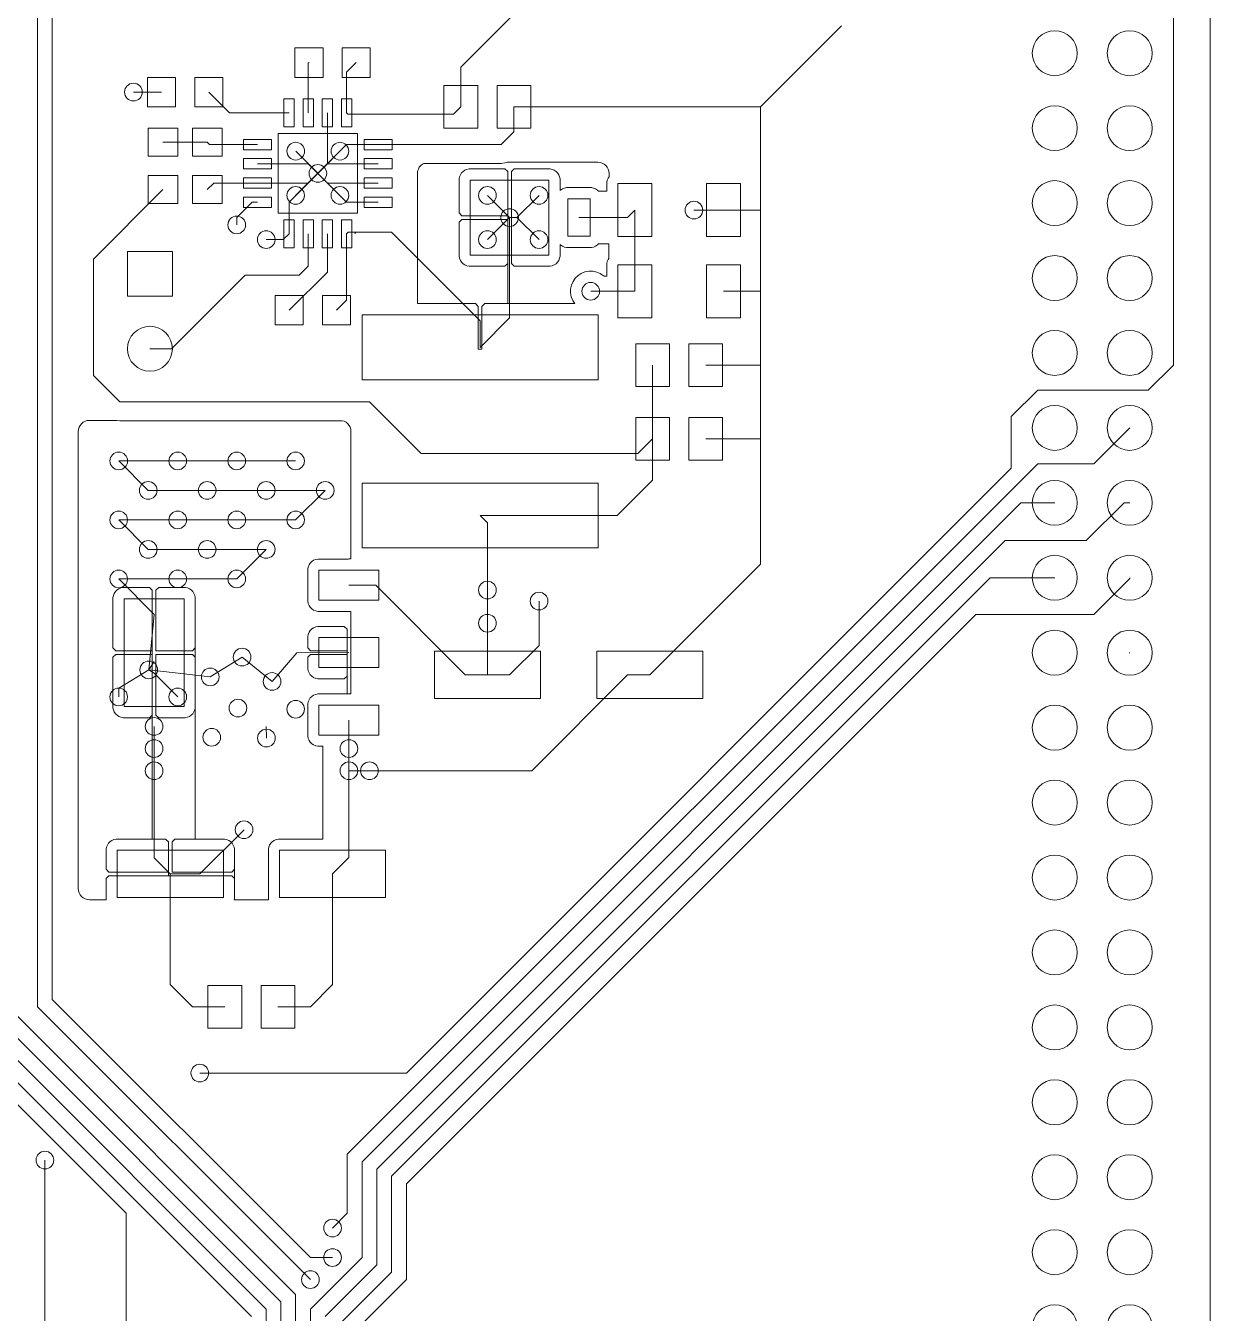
# Model space of a CAD drawing. Header units: millimetres. Extents: x 51948 to 52048, y 44936 to 45059.
# Drawn here: x 52007.98 to 52048.13, y 44992.93 to 45036.57 of the extents above; entities that cross this region are included whole.
import ezdxf

# ---------------------------------------------------------------- set-up
doc = ezdxf.new("R2010")
doc.units = ezdxf.units.MM
doc.layers.get('0').update_dxf_attribs({"linetype": 'CONTINUOUS', "lineweight": 0})

msp = doc.modelspace()

# ---------------------------------------------------------------- linework, layer by layer
for p, q in [((52048.13046, 45058.81878), (52048.13046, 44935.81928)), ((52046.88078, 45025.0698), (52046.88078, 45041.77792)), ((52008.37946, 45003.31978), (52008.37946, 45039.79926)), ((52008.87984, 45003.5687), (52008.87984, 45037.06622)), ((52022.73046, 45035.16884), (52024.63038, 45037.06876)), ((52035.63112, 45036.57092), (52032.8803, 45033.8201)), ((52018.05686, 45035.82162), (52017.1069, 45035.82162)), ((52017.1069, 45035.82162), (52017.1069, 45034.82086)), ((52018.05686, 45034.82086), (52018.05686, 45035.82162)), ((52019.65706, 45035.82162), (52018.7071, 45035.82162)), ((52018.7071, 45035.82162), (52018.7071, 45034.82086)), ((52019.65706, 45034.82086), (52019.65706, 45035.82162)), ((52017.55648, 45035.29584), (52017.58188, 45035.32124)), ((52017.55648, 45033.61436), (52017.55648, 45035.29584)), ((52018.85696, 45034.99612), (52019.18208, 45035.32124)), ((52018.85696, 45033.61436), (52018.85696, 45034.99612)), ((52022.73046, 45033.8201), (52022.73046, 45035.16884)), ((52012.10818, 45034.82086), (52012.10818, 45033.8201)), ((52013.05814, 45034.82086), (52012.10818, 45034.82086)), ((52013.05814, 45033.8201), (52013.05814, 45034.82086)), ((52013.70838, 45034.82086), (52013.70838, 45033.8201)), ((52014.65834, 45034.82086), (52013.70838, 45034.82086)), ((52014.65834, 45033.8201), (52014.65834, 45034.82086)), ((52017.1069, 45034.82086), (52018.05686, 45034.82086)), ((52018.7071, 45034.82086), (52019.65706, 45034.82086)), ((52023.3045, 45034.544), (52022.15642, 45034.544)), ((52022.15642, 45034.544), (52022.15642, 45033.0962)), ((52023.3045, 45033.0962), (52023.3045, 45034.544)), ((52025.10282, 45034.544), (52023.95474, 45034.544)), ((52023.95474, 45034.544), (52023.95474, 45033.0962)), ((52025.10282, 45033.0962), (52025.10282, 45034.544)), ((52012.58316, 45034.32048), (52011.63066, 45034.32048)), ((52014.88948, 45033.61436), (52014.18336, 45034.32048)), ((52017.0815, 45034.08934), (52016.73098, 45034.08934)), ((52016.73098, 45034.08934), (52016.73098, 45033.13938)), ((52017.0815, 45033.13938), (52017.0815, 45034.08934)), ((52017.73174, 45034.08934), (52017.38122, 45034.08934)), ((52017.38122, 45034.08934), (52017.38122, 45033.13938)), ((52017.73174, 45033.13938), (52017.73174, 45034.08934)), ((52018.38198, 45034.08934), (52018.03146, 45034.08934)), ((52018.03146, 45034.08934), (52018.03146, 45033.13938)), ((52018.38198, 45033.13938), (52018.38198, 45034.08934)), ((52019.03222, 45034.08934), (52018.6817, 45034.08934)), ((52018.6817, 45034.08934), (52018.6817, 45033.13938)), ((52019.03222, 45033.13938), (52019.03222, 45034.08934)), ((52012.10818, 45033.8201), (52013.05814, 45033.8201)), ((52013.70838, 45033.8201), (52014.65834, 45033.8201)), ((52016.90624, 45033.61436), (52014.88948, 45033.61436)), ((52018.20672, 45033.61436), (52018.20672, 45031.8897)), ((52018.90268, 45033.56864), (52018.85696, 45033.61436)), ((52022.73046, 45033.8201), (52022.479, 45033.56864)), ((52024.52878, 45032.9692), (52024.52878, 45033.8201)), ((52024.52878, 45033.8201), (52032.8803, 45033.8201)), ((52032.8803, 45033.8201), (52032.8803, 45030.31998)), ((52019.88058, 45033.56864), (52018.90268, 45033.56864)), ((52019.88058, 45033.56864), (52022.479, 45033.56864)), ((52013.1318, 45033.0962), (52012.13104, 45033.0962)), ((52012.13104, 45033.0962), (52012.13104, 45032.14624)), ((52013.1318, 45032.14624), (52013.1318, 45033.0962)), ((52014.63294, 45033.0962), (52013.63218, 45033.0962)), ((52013.63218, 45033.0962), (52013.63218, 45032.14624)), ((52014.63294, 45032.14624), (52014.63294, 45033.0962)), ((52019.23034, 45032.91332), (52016.53286, 45032.91332)), ((52016.53286, 45032.91332), (52016.53286, 45030.21584)), ((52016.73098, 45033.13938), (52017.0815, 45033.13938)), ((52017.38122, 45033.13938), (52017.73174, 45033.13938)), ((52018.03146, 45033.13938), (52018.38198, 45033.13938)), ((52018.6817, 45033.13938), (52019.03222, 45033.13938)), ((52019.23034, 45030.21584), (52019.23034, 45032.91332)), ((52022.15642, 45033.0962), (52023.3045, 45033.0962)), ((52023.95474, 45033.0962), (52025.10282, 45033.0962)), ((52024.09952, 45032.53994), (52024.52878, 45032.9692)), ((52014.13256, 45032.62122), (52012.63142, 45032.62122)), ((52014.21384, 45032.53994), (52014.13256, 45032.62122)), ((52015.83182, 45032.53994), (52014.21384, 45032.53994)), ((52016.3068, 45032.7152), (52015.35684, 45032.7152)), ((52015.35684, 45032.7152), (52015.35684, 45032.36468)), ((52015.35684, 45032.36468), (52016.3068, 45032.36468)), ((52016.3068, 45032.36468), (52016.3068, 45032.7152)), ((52017.1323, 45032.31896), (52017.8816, 45031.56966)), ((52018.85696, 45032.53994), (52017.8816, 45031.56458)), ((52018.85696, 45032.53994), (52017.8816, 45031.56458)), ((52018.6309, 45032.31896), (52017.8816, 45031.56966)), ((52019.93138, 45032.53994), (52018.85696, 45032.53994)), ((52020.40636, 45032.7152), (52019.4564, 45032.7152)), ((52019.4564, 45032.7152), (52019.4564, 45032.36468)), ((52019.4564, 45032.36468), (52020.40636, 45032.36468)), ((52019.93138, 45032.53994), (52024.09952, 45032.53994)), ((52020.40636, 45032.36468), (52020.40636, 45032.7152)), ((52012.13104, 45032.14624), (52013.1318, 45032.14624)), ((52013.63218, 45032.14624), (52014.63294, 45032.14624)), ((52016.3068, 45032.06496), (52015.35684, 45032.06496)), ((52015.35684, 45032.06496), (52015.35684, 45031.71444)), ((52015.83182, 45031.8897), (52017.55648, 45031.8897)), ((52016.3068, 45031.71444), (52016.3068, 45032.06496)), ((52017.55648, 45031.8897), (52017.8816, 45031.56458)), ((52018.20672, 45031.8897), (52017.8816, 45031.56458)), ((52018.20672, 45031.8897), (52017.8816, 45031.56458)), ((52018.20672, 45031.8897), (52017.8816, 45031.56458)), ((52018.20672, 45031.8897), (52017.8816, 45031.56458)), ((52019.93138, 45031.8897), (52018.20672, 45031.8897)), ((52020.40636, 45032.06496), (52019.4564, 45032.06496)), ((52019.4564, 45032.06496), (52019.4564, 45031.71444)), ((52020.40636, 45031.71444), (52020.40636, 45032.06496)), ((52021.36902, 45031.83128), (52021.4249, 45031.87954)), ((52021.4249, 45031.87954), (52021.47316, 45031.90494)), ((52021.47316, 45031.90494), (52024.0919, 45031.90494)), ((52024.0919, 45031.90494), (52024.09952, 45031.90494)), ((52024.09952, 45031.90494), (52024.21636, 45031.91764)), ((52024.21636, 45031.91764), (52024.22398, 45031.91764)), ((52024.22398, 45031.91764), (52024.29764, 45031.94304)), ((52024.29764, 45031.94304), (52024.30526, 45031.94304)), ((52024.30526, 45031.94304), (52024.3078, 45031.94304)), ((52024.3078, 45031.94304), (52027.37358, 45031.94304)), ((52027.37358, 45031.94304), (52027.45232, 45031.93542)), ((52027.45232, 45031.93542), (52027.52344, 45031.91256)), ((52027.52344, 45031.91256), (52027.58694, 45031.87954)), ((52027.58694, 45031.87954), (52027.64282, 45031.83128)), ((52013.1318, 45031.496), (52012.13104, 45031.496)), ((52012.13104, 45031.496), (52012.13104, 45030.54604)), ((52013.1318, 45030.54604), (52013.1318, 45031.496)), ((52014.63294, 45031.496), (52013.63218, 45031.496)), ((52013.63218, 45031.496), (52013.63218, 45030.54604)), ((52014.63294, 45030.54604), (52014.63294, 45031.496)), ((52015.35684, 45031.71444), (52016.3068, 45031.71444)), ((52016.3068, 45031.41472), (52015.35684, 45031.41472)), ((52015.35684, 45031.41472), (52015.35684, 45031.0642)), ((52016.3068, 45031.0642), (52016.3068, 45031.41472)), ((52016.90624, 45030.58922), (52017.8816, 45031.56458)), ((52017.87398, 45031.56458), (52017.12976, 45030.82036)), ((52017.55648, 45031.23946), (52017.8816, 45031.56458)), ((52017.55648, 45031.23946), (52017.8816, 45031.56458)), ((52017.55648, 45031.23946), (52017.8816, 45031.56458)), ((52017.55648, 45031.23946), (52017.8816, 45031.56458)), ((52017.8816, 45031.56458), (52017.87398, 45031.56458)), ((52017.8816, 45031.56966), (52017.8816, 45031.56458)), ((52017.8816, 45031.56966), (52017.8816, 45031.56458)), ((52017.8816, 45031.56966), (52017.8816, 45031.56458)), ((52018.20672, 45031.23946), (52017.8816, 45031.56458)), ((52018.85696, 45030.58922), (52017.8816, 45031.56458)), ((52017.8816, 45031.56458), (52017.88668, 45031.56458)), ((52017.88668, 45031.56458), (52018.6309, 45030.82036)), ((52019.4564, 45031.71444), (52020.40636, 45031.71444)), ((52020.40636, 45031.41472), (52019.4564, 45031.41472)), ((52019.4564, 45031.41472), (52019.4564, 45031.0642)), ((52020.40636, 45031.0642), (52020.40636, 45031.41472)), ((52021.25726, 45031.56204), (52021.26488, 45031.64078)), ((52021.25726, 45027.15006), (52021.25726, 45031.56204)), ((52021.26488, 45031.64078), (52021.28774, 45031.7119)), ((52021.28774, 45031.7119), (52021.32076, 45031.7754)), ((52021.32076, 45031.7754), (52021.36902, 45031.83128)), ((52022.68474, 45031.45028), (52022.6695, 45031.37662)), ((52022.71268, 45031.51886), (52022.68474, 45031.45028)), ((52022.75332, 45031.57982), (52022.71268, 45031.51886)), ((52022.80666, 45031.63316), (52022.75332, 45031.57982)), ((52022.86762, 45031.6738), (52022.80666, 45031.63316)), ((52022.9362, 45031.70174), (52022.86762, 45031.6738)), ((52023.00986, 45031.71698), (52022.9362, 45031.70174)), ((52024.22398, 45031.71952), (52023.00986, 45031.71698)), ((52024.31796, 45031.62554), (52024.22398, 45031.71952)), ((52024.31796, 45030.13202), (52024.31796, 45031.62554)), ((52024.53894, 45031.71952), (52024.44496, 45031.62554)), ((52024.44496, 45031.62554), (52024.44496, 45030.25902)), ((52025.75306, 45031.71698), (52024.53894, 45031.71952)), ((52025.82672, 45031.70174), (52025.75306, 45031.71698)), ((52025.8953, 45031.6738), (52025.82672, 45031.70174)), ((52025.95626, 45031.63316), (52025.8953, 45031.6738)), ((52026.0096, 45031.57982), (52025.95626, 45031.63316)), ((52026.05024, 45031.51886), (52026.0096, 45031.57982)), ((52026.07818, 45031.45028), (52026.05024, 45031.51886)), ((52026.09342, 45031.37662), (52026.07818, 45031.45028)), ((52027.64282, 45031.83128), (52027.69108, 45031.7754)), ((52027.69108, 45031.7754), (52027.7241, 45031.7119)), ((52027.75458, 45031.45282), (52027.71902, 45031.39948)), ((52027.7241, 45031.7119), (52027.74696, 45031.64078)), ((52027.74696, 45031.64078), (52027.75458, 45031.56204)), ((52027.75458, 45031.56204), (52027.75458, 45031.45282)), ((52010.27176, 45028.66136), (52012.63142, 45031.02102)), ((52014.351, 45031.23946), (52014.13256, 45031.02102)), ((52015.83182, 45031.23946), (52014.351, 45031.23946)), ((52015.35684, 45031.0642), (52016.3068, 45031.0642)), ((52015.83182, 45031.23946), (52017.55648, 45031.23946)), ((52019.93138, 45031.23946), (52018.20672, 45031.23946)), ((52019.4564, 45031.0642), (52020.40636, 45031.0642)), ((52022.6695, 45031.30296), (52022.66696, 45030.226)), ((52022.6695, 45031.37662), (52022.6695, 45031.30296)), ((52023.04796, 45031.33852), (52023.04796, 45028.79852)), ((52025.71496, 45031.33852), (52023.04796, 45031.33852)), ((52025.71496, 45028.79852), (52025.71496, 45031.33852)), ((52026.09342, 45031.30296), (52026.09342, 45031.37662)), ((52026.09342, 45030.98292), (52026.09342, 45031.30296)), ((52026.1112, 45030.99816), (52026.09342, 45030.98292)), ((52026.17216, 45031.0388), (52026.1112, 45030.99816)), ((52026.24074, 45031.06674), (52026.17216, 45031.0388)), ((52026.3144, 45031.08198), (52026.24074, 45031.06674)), ((52027.07894, 45031.08198), (52026.3144, 45031.08198)), ((52027.1526, 45031.08198), (52027.07894, 45031.08198)), ((52027.22626, 45031.06674), (52027.1526, 45031.08198)), ((52027.29484, 45031.0388), (52027.22626, 45031.06674)), ((52027.3558, 45030.99816), (52027.29484, 45031.0388)), ((52027.39644, 45030.95752), (52027.3558, 45030.99816)), ((52027.69108, 45031.3309), (52027.67584, 45031.25724)), ((52027.67584, 45031.25724), (52027.67584, 45031.18358)), ((52027.67584, 45031.18358), (52027.67584, 45030.95752)), ((52027.71902, 45031.39948), (52027.69108, 45031.3309)), ((52029.20238, 45031.21914), (52028.0543, 45031.21914)), ((52028.0543, 45031.21914), (52028.0543, 45029.42082)), ((52029.20238, 45029.42082), (52029.20238, 45031.21914)), ((52032.20466, 45031.21914), (52031.05658, 45031.21914)), ((52031.05658, 45031.21914), (52031.05658, 45029.42082)), ((52032.20466, 45029.42082), (52032.20466, 45031.21914)), ((52012.13104, 45030.54604), (52013.1318, 45030.54604)), ((52013.63218, 45030.54604), (52014.63294, 45030.54604)), ((52015.13078, 45030.06852), (52015.65148, 45030.58922)), ((52016.3068, 45030.76448), (52015.35684, 45030.76448)), ((52015.35684, 45030.76448), (52015.35684, 45030.41396)), ((52015.83182, 45030.58922), (52015.65148, 45030.58922)), ((52016.3068, 45030.41396), (52016.3068, 45030.76448)), ((52016.90624, 45029.5148), (52016.90624, 45030.58922)), ((52019.93138, 45030.58922), (52018.85696, 45030.58922)), ((52020.40636, 45030.76448), (52019.4564, 45030.76448)), ((52019.4564, 45030.76448), (52019.4564, 45030.41396)), ((52020.40636, 45030.41396), (52020.40636, 45030.76448)), ((52023.62962, 45030.82036), (52024.38146, 45030.06852)), ((52024.62784, 45030.06852), (52025.37968, 45030.82036)), ((52026.3525, 45030.70352), (52026.3525, 45029.43352)), ((52027.1145, 45030.70352), (52026.3525, 45030.70352)), ((52027.1145, 45029.43352), (52027.1145, 45030.70352)), ((52027.67584, 45030.95752), (52027.39644, 45030.95752)), ((52015.35684, 45030.41396), (52016.3068, 45030.41396)), ((52016.53286, 45030.21584), (52019.23034, 45030.21584)), ((52019.4564, 45030.41396), (52020.40636, 45030.41396)), ((52022.66696, 45030.226), (52022.76094, 45030.13202)), ((52022.76094, 45030.13202), (52024.31796, 45030.13202)), ((52024.31796, 45030.00502), (52024.31796, 45030.13202)), ((52024.31796, 45030.13202), (52024.31796, 45030.00502)), ((52024.44496, 45030.25902), (52024.44496, 45030.13202)), ((52024.44496, 45030.13202), (52024.44496, 45030.00502)), ((52028.37688, 45030.06852), (52028.62834, 45030.31998)), ((52028.62834, 45030.31998), (52028.62834, 45029.0703)), ((52030.62986, 45030.31998), (52031.63062, 45030.31998)), ((52031.63062, 45030.31998), (52032.8803, 45030.31998)), ((52032.8803, 45030.31998), (52032.8803, 45027.56916)), ((52015.13078, 45029.8196), (52015.13078, 45030.06852)), ((52017.0815, 45029.98978), (52016.73098, 45029.98978)), ((52016.73098, 45029.98978), (52016.73098, 45029.03982)), ((52017.0815, 45029.03982), (52017.0815, 45029.98978)), ((52017.73174, 45029.98978), (52017.38122, 45029.98978)), ((52017.38122, 45029.98978), (52017.38122, 45029.03982)), ((52017.73174, 45029.03982), (52017.73174, 45029.98978)), ((52018.38198, 45029.98978), (52018.03146, 45029.98978)), ((52018.03146, 45029.98978), (52018.03146, 45029.03982)), ((52018.38198, 45029.03982), (52018.38198, 45029.98978)), ((52019.03222, 45029.98978), (52018.6817, 45029.98978)), ((52018.6817, 45029.98978), (52018.6817, 45029.03982)), ((52019.03222, 45029.03982), (52019.03222, 45029.98978)), ((52022.76094, 45030.00502), (52022.66696, 45029.91104)), ((52022.66696, 45029.91104), (52022.6695, 45028.83408)), ((52024.31796, 45030.00502), (52022.76094, 45030.00502)), ((52024.37892, 45030.06852), (52023.62962, 45029.31922)), ((52024.31796, 45028.5115), (52024.31796, 45030.00502)), ((52024.38146, 45030.06852), (52024.37892, 45030.06852)), ((52024.38146, 45030.06852), (52024.63038, 45030.06852)), ((52024.38146, 45030.06852), (52024.38146, 45026.67)), ((52024.38146, 45030.06852), (52024.62784, 45030.06852)), ((52024.44496, 45030.00502), (52024.44496, 45029.87802)), ((52024.44496, 45029.87802), (52024.44496, 45028.5115)), ((52024.63038, 45030.06852), (52025.37968, 45029.31922)), ((52026.7335, 45030.06852), (52028.37688, 45030.06852)), ((52016.13154, 45029.31922), (52016.71066, 45029.31922)), ((52016.90624, 45029.5148), (52016.71066, 45029.31922)), ((52017.55648, 45029.5148), (52017.55648, 45028.4226)), ((52018.20672, 45029.5148), (52018.20672, 45028.22194)), ((52018.9103, 45029.56814), (52018.85696, 45029.5148)), ((52018.85696, 45029.5148), (52018.85696, 45027.27198)), ((52019.17192, 45029.56814), (52018.9103, 45029.56814)), ((52019.17192, 45029.56814), (52019.13636, 45029.53258)), ((52019.88058, 45029.56814), (52019.17192, 45029.56814)), ((52019.88058, 45029.56814), (52020.3835, 45029.56814)), ((52020.3835, 45029.56814), (52023.3807, 45026.57094)), ((52026.3525, 45029.43352), (52027.1145, 45029.43352)), ((52028.0543, 45029.42082), (52029.20238, 45029.42082)), ((52031.05658, 45029.42082), (52032.20466, 45029.42082)), ((52012.95146, 45028.92298), (52011.42746, 45028.92298)), ((52011.42746, 45028.92298), (52011.42746, 45027.39898)), ((52012.95146, 45027.39898), (52012.95146, 45028.92298)), ((52016.73098, 45029.03982), (52017.0815, 45029.03982)), ((52017.38122, 45029.03982), (52017.73174, 45029.03982)), ((52018.03146, 45029.03982), (52018.38198, 45029.03982)), ((52018.6817, 45029.03982), (52019.03222, 45029.03982)), ((52022.6695, 45028.83408), (52022.6695, 45028.76042)), ((52023.04796, 45028.79852), (52025.71496, 45028.79852)), ((52026.09342, 45028.83408), (52026.09342, 45029.15666)), ((52026.09342, 45029.15666), (52026.1112, 45029.13888)), ((52026.09342, 45028.76042), (52026.09342, 45028.83408)), ((52026.1112, 45029.13888), (52026.17216, 45029.09824)), ((52026.17216, 45029.09824), (52026.24074, 45029.0703)), ((52026.24074, 45029.0703), (52026.3144, 45029.05506)), ((52026.3144, 45029.05506), (52026.38806, 45029.05506)), ((52026.38806, 45029.05506), (52027.1526, 45029.05506)), ((52027.1526, 45029.05506), (52027.22626, 45029.0703)), ((52027.22626, 45029.0703), (52027.29484, 45029.09824)), ((52027.29484, 45029.09824), (52027.3558, 45029.13888)), ((52027.3558, 45029.13888), (52027.39644, 45029.17952)), ((52027.39644, 45029.17952), (52027.73934, 45029.17952)), ((52027.73934, 45029.17952), (52027.73934, 45029.083)), ((52027.73934, 45029.083), (52027.73934, 45029.0703)), ((52027.73934, 45029.0703), (52027.73934, 45028.67914)), ((52028.62834, 45029.0703), (52028.62834, 45027.56916)), ((52010.27176, 45024.71928), (52010.27176, 45028.66136)), ((52017.55648, 45028.4226), (52017.24406, 45028.11018)), ((52022.6695, 45028.76042), (52022.68474, 45028.68676)), ((52022.68474, 45028.68676), (52022.71268, 45028.61818)), ((52022.71268, 45028.61818), (52022.75332, 45028.55722)), ((52022.75332, 45028.55722), (52022.80666, 45028.50388)), ((52022.80666, 45028.50388), (52022.86762, 45028.46324)), ((52022.86762, 45028.46324), (52022.9362, 45028.4353)), ((52022.9362, 45028.4353), (52023.00986, 45028.42006)), ((52023.00986, 45028.42006), (52024.22398, 45028.41752)), ((52024.22398, 45028.41752), (52024.31796, 45028.5115)), ((52024.31796, 45027.15006), (52024.31796, 45028.5115)), ((52024.31796, 45028.5115), (52024.31796, 45027.15006)), ((52024.44496, 45028.5115), (52024.53894, 45028.41752)), ((52024.53894, 45028.41752), (52025.75306, 45028.42006)), ((52025.75306, 45028.42006), (52025.82672, 45028.4353)), ((52025.82672, 45028.4353), (52025.8953, 45028.46324)), ((52025.8953, 45028.46324), (52025.95626, 45028.50388)), ((52025.95626, 45028.50388), (52026.0096, 45028.55722)), ((52026.0096, 45028.55722), (52026.05024, 45028.61818)), ((52026.05024, 45028.61818), (52026.07818, 45028.68676)), ((52026.07818, 45028.68676), (52026.09342, 45028.76042)), ((52027.69108, 45028.58008), (52027.67584, 45028.50642)), ((52027.67584, 45028.50642), (52027.67584, 45028.43276)), ((52027.67584, 45028.43276), (52027.67584, 45028.07716)), ((52027.71902, 45028.64866), (52027.69108, 45028.58008)), ((52027.73934, 45028.67914), (52027.71902, 45028.64866)), ((52029.20238, 45028.46832), (52028.0543, 45028.46832)), ((52028.0543, 45028.46832), (52028.0543, 45026.67)), ((52029.20238, 45026.67), (52029.20238, 45028.46832)), ((52032.20466, 45028.46832), (52031.05658, 45028.46832)), ((52031.05658, 45028.46832), (52031.05658, 45026.67)), ((52032.20466, 45026.67), (52032.20466, 45028.46832)), ((52015.41526, 45028.11018), (52012.92606, 45025.62098)), ((52017.24406, 45028.11018), (52015.41526, 45028.11018)), ((52018.20672, 45028.22194), (52016.91386, 45026.92908)), ((52026.6065, 45028.00858), (52026.5303, 45027.89936)), ((52026.70048, 45028.10256), (52026.6065, 45028.00858)), ((52026.81224, 45028.17622), (52026.70048, 45028.10256)), ((52026.9367, 45028.22448), (52026.81224, 45028.17622)), ((52027.06878, 45028.24988), (52026.9367, 45028.22448)), ((52027.20086, 45028.24988), (52027.06878, 45028.24988)), ((52027.33294, 45028.22194), (52027.20086, 45028.24988)), ((52027.45486, 45028.17114), (52027.33294, 45028.22194)), ((52027.56662, 45028.09494), (52027.45486, 45028.17114)), ((52027.5844, 45028.07716), (52027.56662, 45028.09494)), ((52027.67584, 45028.07716), (52027.5844, 45028.07716)), ((52026.47696, 45027.77744), (52026.44902, 45027.64536)), ((52026.44902, 45027.64536), (52026.44902, 45027.51328)), ((52026.44902, 45027.51328), (52026.47188, 45027.3812)), ((52026.5303, 45027.89936), (52026.47696, 45027.77744)), ((52027.12974, 45027.56916), (52028.62834, 45027.56916)), ((52031.63062, 45027.56916), (52032.8803, 45027.56916)), ((52032.8803, 45027.56916), (52032.8803, 45025.0698)), ((52011.42746, 45027.39898), (52012.95146, 45027.39898)), ((52017.38884, 45027.42946), (52016.43888, 45027.42946)), ((52016.43888, 45027.42946), (52016.43888, 45026.4287)), ((52017.38884, 45026.4287), (52017.38884, 45027.42946)), ((52018.98904, 45027.42946), (52018.03908, 45027.42946)), ((52018.03908, 45027.42946), (52018.03908, 45026.4287)), ((52018.85696, 45027.27198), (52018.51406, 45026.92908)), ((52018.85696, 45027.27198), (52018.51406, 45026.92908)), ((52018.98904, 45026.4287), (52018.98904, 45027.42946)), ((52023.22322, 45027.15006), (52021.25726, 45027.15006)), ((52023.3172, 45027.05608), (52023.22322, 45027.15006)), ((52023.3172, 45025.85974), (52023.3172, 45027.05608)), ((52023.53818, 45027.15006), (52023.4442, 45027.05608)), ((52023.4442, 45027.05608), (52023.4442, 45025.85974)), ((52024.31796, 45027.15006), (52023.53818, 45027.15006)), ((52026.59126, 45027.15006), (52024.31796, 45027.15006)), ((52026.47188, 45027.3812), (52026.52014, 45027.25674)), ((52026.52014, 45027.25674), (52026.59126, 45027.15006)), ((52027.3812, 45026.76906), (52019.3802, 45026.76906)), ((52019.3802, 45026.76906), (52019.3802, 45024.56942)), ((52024.38146, 45026.67), (52023.3807, 45025.66924)), ((52027.3812, 45024.56942), (52027.3812, 45026.76906)), ((52028.0543, 45026.67), (52029.20238, 45026.67)), ((52031.05658, 45026.67), (52032.20466, 45026.67)), ((52016.43888, 45026.4287), (52017.38884, 45026.4287)), ((52018.03908, 45026.4287), (52018.98904, 45026.4287)), ((52023.3807, 45025.66924), (52023.3807, 45026.57094)), ((52023.3172, 45025.73274), (52023.3172, 45025.85974)), ((52023.4442, 45025.85974), (52023.4442, 45025.73274)), ((52029.80436, 45025.7937), (52028.65628, 45025.7937)), ((52028.65628, 45025.7937), (52028.65628, 45024.3459)), ((52029.80436, 45024.3459), (52029.80436, 45025.7937)), ((52031.60268, 45025.7937), (52030.4546, 45025.7937)), ((52030.4546, 45025.7937), (52030.4546, 45024.3459)), ((52031.60268, 45024.3459), (52031.60268, 45025.7937)), ((52012.92606, 45025.62098), (52012.18946, 45025.62098)), ((52023.3172, 45025.60574), (52023.3172, 45025.73274)), ((52023.4442, 45025.60574), (52023.3172, 45025.60574)), ((52023.4442, 45025.73274), (52023.4442, 45025.60574)), ((52029.23032, 45025.0698), (52029.23032, 45023.56866)), ((52031.02864, 45025.0698), (52032.8803, 45025.0698)), ((52032.8803, 45025.0698), (52032.8803, 45022.57044)), ((52046.02988, 45024.2189), (52046.88078, 45025.0698)), ((52011.17346, 45023.81758), (52010.27176, 45024.71928)), ((52019.3802, 45024.56942), (52027.3812, 45024.56942)), ((52028.65628, 45024.3459), (52029.80436, 45024.3459)), ((52030.4546, 45024.3459), (52031.60268, 45024.3459)), ((52042.28084, 45024.2189), (52041.38168, 45023.31974)), ((52046.02988, 45024.2189), (52042.28084, 45024.2189)), ((52019.6342, 45023.81758), (52011.17346, 45023.81758)), ((52019.63166, 45023.82012), (52019.685, 45023.76678)), ((52019.685, 45023.76678), (52019.6342, 45023.81758)), ((52019.685, 45023.76678), (52021.38172, 45022.07006)), ((52029.23032, 45023.56866), (52029.23032, 45022.57044)), ((52009.87044, 45023.08098), (52009.92632, 45023.12924)), ((52009.92632, 45023.12924), (52009.98982, 45023.16226)), ((52009.98982, 45023.16226), (52010.06094, 45023.18512)), ((52010.06094, 45023.18512), (52010.13968, 45023.19274)), ((52010.13968, 45023.19274), (52011.06424, 45023.19274)), ((52011.06424, 45023.19274), (52011.06932, 45023.19274)), ((52011.06932, 45023.19274), (52011.16584, 45023.18258)), ((52011.16584, 45023.18258), (52011.17092, 45023.18258)), ((52011.17092, 45023.18258), (52011.17346, 45023.18258)), ((52011.17346, 45023.18258), (52018.70964, 45023.18258)), ((52018.70964, 45023.18258), (52018.77314, 45023.16226)), ((52018.77314, 45023.16226), (52018.83664, 45023.12924)), ((52018.83664, 45023.12924), (52018.89252, 45023.08098)), ((52029.80436, 45023.29434), (52028.65628, 45023.29434)), ((52028.65628, 45023.29434), (52028.65628, 45021.84654)), ((52029.80436, 45021.84654), (52029.80436, 45023.29434)), ((52031.60268, 45023.29434), (52030.4546, 45023.29434)), ((52030.4546, 45023.29434), (52030.4546, 45021.84654)), ((52031.60268, 45021.84654), (52031.60268, 45023.29434)), ((52041.38168, 45023.31974), (52041.38168, 45021.56968)), ((52009.75868, 45022.81174), (52009.7663, 45022.89048)), ((52009.75868, 45007.3279), (52009.75868, 45022.81174)), ((52009.7663, 45022.89048), (52009.78916, 45022.9616)), ((52009.78916, 45022.9616), (52009.82218, 45023.0251)), ((52009.82218, 45023.0251), (52009.87044, 45023.08098)), ((52018.89252, 45023.08098), (52018.94078, 45023.0251)), ((52018.94078, 45023.0251), (52018.9738, 45022.9616)), ((52018.9738, 45022.9616), (52018.99666, 45022.89048)), ((52018.99666, 45022.89048), (52019.00428, 45022.81174)), ((52019.00428, 45022.81174), (52019.00428, 45021.1201)), ((52045.39996, 45022.93874), (52044.18076, 45021.71954)), ((52028.72994, 45022.07006), (52029.23032, 45022.57044)), ((52029.23032, 45022.57044), (52029.23032, 45021.16836)), ((52031.02864, 45022.57044), (52032.8803, 45022.57044)), ((52032.8803, 45022.57044), (52032.8803, 45018.31848)), ((52012.13104, 45020.82038), (52011.13282, 45021.8186)), ((52011.13282, 45021.8186), (52013.1318, 45021.8186)), ((52013.1318, 45021.8186), (52015.13078, 45021.8186)), ((52015.13078, 45021.8186), (52017.12976, 45021.8186)), ((52021.38172, 45022.07006), (52028.72994, 45022.07006)), ((52028.65628, 45021.84654), (52029.80436, 45021.84654)), ((52030.4546, 45021.84654), (52031.60268, 45021.84654)), ((52018.87982, 44998.31852), (52042.28084, 45021.71954)), ((52041.38168, 45021.56968), (52020.88134, 45001.06934)), ((52042.28084, 45021.71954), (52044.18076, 45021.71954)), ((52019.00428, 45021.1201), (52019.00174, 45021.1074)), ((52019.00174, 45021.1074), (52019.00174, 45021.03374)), ((52019.00174, 45021.03374), (52019.00174, 45018.83156)), ((52027.3812, 45021.0693), (52019.3802, 45021.0693)), ((52019.3802, 45021.0693), (52019.3802, 45018.86966)), ((52027.3812, 45018.86966), (52027.3812, 45021.0693)), ((52029.23032, 45021.16836), (52028.03144, 45019.96948)), ((52014.13002, 45020.82038), (52012.13104, 45020.82038)), ((52016.13154, 45020.82038), (52014.13002, 45020.82038)), ((52018.13052, 45020.82038), (52016.13154, 45020.82038)), ((52017.12976, 45019.81962), (52018.13052, 45020.82038)), ((52041.71188, 45020.39874), (52019.3802, 44998.06706)), ((52042.85996, 45020.39874), (52041.71188, 45020.39874)), ((52045.20946, 45020.39874), (52043.9293, 45019.11858)), ((52045.39996, 45020.39874), (52045.20946, 45020.39874)), ((52012.13104, 45018.81886), (52011.13028, 45019.81962)), ((52011.13028, 45019.81962), (52013.1318, 45019.81962)), ((52013.1318, 45019.81962), (52015.13078, 45019.81962)), ((52015.13078, 45019.81962), (52017.12976, 45019.81962)), ((52028.03144, 45019.96948), (52023.3807, 45019.96948)), ((52023.62962, 45019.72056), (52023.3807, 45019.96948)), ((52023.62962, 45017.44218), (52023.62962, 45019.72056)), ((52014.13002, 45018.81886), (52012.13104, 45018.81886)), ((52016.13154, 45018.81886), (52014.13002, 45018.81886)), ((52015.13078, 45017.8181), (52016.13154, 45018.81886)), ((52019.00174, 45018.83156), (52019.00428, 45018.8214)), ((52019.00428, 45018.8214), (52019.00428, 45018.49628)), ((52019.3802, 45018.86966), (52027.3812, 45018.86966)), ((52041.18102, 45019.11858), (52019.88058, 44997.81814)), ((52043.9293, 45019.11858), (52041.18102, 45019.11858)), ((52017.62506, 45018.35658), (52017.58442, 45018.29562)), ((52017.6784, 45018.40992), (52017.62506, 45018.35658)), ((52017.73936, 45018.45056), (52017.6784, 45018.40992)), ((52017.80794, 45018.4785), (52017.73936, 45018.45056)), ((52017.8816, 45018.49374), (52017.80794, 45018.4785)), ((52018.9103, 45018.49374), (52017.8816, 45018.49374)), ((52018.9357, 45018.49628), (52018.9103, 45018.49374)), ((52019.00428, 45018.49628), (52018.9357, 45018.49628)), ((52017.55648, 45018.22704), (52017.54124, 45018.15338)), ((52017.54124, 45018.15338), (52017.54124, 45018.07972)), ((52017.54124, 45018.07972), (52017.54124, 45017.06118)), ((52017.58442, 45018.29562), (52017.55648, 45018.22704)), ((52019.9517, 45018.11528), (52017.9197, 45018.11528)), ((52017.9197, 45018.11528), (52017.9197, 45017.09928)), ((52019.9517, 45017.09928), (52019.9517, 45018.11528)), ((52032.8803, 45018.31848), (52029.13126, 45014.56944)), ((52011.13536, 45017.48536), (52011.0744, 45017.44472)), ((52011.13028, 45017.8181), (52013.1318, 45017.8181)), ((52012.3317, 45016.61668), (52011.13028, 45017.8181)), ((52011.20394, 45017.5133), (52011.13536, 45017.48536)), ((52011.2776, 45017.52854), (52011.20394, 45017.5133)), ((52011.35126, 45017.52854), (52011.2776, 45017.52854)), ((52012.17422, 45017.53108), (52011.35126, 45017.52854)), ((52012.2682, 45017.4371), (52012.17422, 45017.53108)), ((52012.48918, 45017.53108), (52012.3952, 45017.4371)), ((52013.31214, 45017.52854), (52012.48918, 45017.53108)), ((52013.1318, 45017.8181), (52015.13078, 45017.8181)), ((52013.3858, 45017.52854), (52013.31214, 45017.52854)), ((52013.45946, 45017.5133), (52013.3858, 45017.52854)), ((52013.52804, 45017.48536), (52013.45946, 45017.5133)), ((52013.589, 45017.44472), (52013.52804, 45017.48536)), ((52019.84248, 45017.60728), (52018.9357, 45017.60728)), ((52022.88032, 45014.56944), (52019.84248, 45017.60728)), ((52040.6654, 45017.85874), (52020.38096, 44997.5743)), ((52042.85996, 45017.85874), (52040.6654, 45017.85874)), ((52045.39996, 45017.83842), (52044.18076, 45016.61922)), ((52045.39996, 45017.85874), (52045.39996, 45017.83842)), ((52010.93724, 45017.18818), (52010.9347, 45015.47876)), ((52010.95248, 45017.26184), (52010.93724, 45017.18818)), ((52010.98042, 45017.33042), (52010.95248, 45017.26184)), ((52011.02106, 45017.39138), (52010.98042, 45017.33042)), ((52011.0744, 45017.44472), (52011.02106, 45017.39138)), ((52013.3477, 45017.15008), (52011.3157, 45017.15008)), ((52011.3157, 45017.15008), (52011.3157, 45013.49248)), ((52012.2682, 45015.38478), (52012.2682, 45017.4371)), ((52012.3952, 45017.4371), (52012.3952, 45015.38478)), ((52013.3477, 45013.49248), (52013.3477, 45017.15008)), ((52013.64234, 45017.39138), (52013.589, 45017.44472)), ((52013.68298, 45017.33042), (52013.64234, 45017.39138)), ((52013.71092, 45017.26184), (52013.68298, 45017.33042)), ((52013.72616, 45017.18818), (52013.71092, 45017.26184)), ((52013.7287, 45015.47876), (52013.72616, 45017.18818)), ((52017.54124, 45017.06118), (52017.55648, 45016.98752)), ((52017.9197, 45017.09928), (52019.9517, 45017.09928)), ((52023.62962, 45016.85798), (52023.62962, 45017.44218)), ((52025.37968, 45015.56766), (52025.37968, 45017.0688)), ((52012.15136, 45014.73708), (52012.3317, 45016.61668)), ((52017.55648, 45016.98752), (52017.58442, 45016.91894)), ((52017.58442, 45016.91894), (52017.62506, 45016.85798)), ((52017.62506, 45016.85798), (52017.6784, 45016.80464)), ((52017.6784, 45016.80464), (52017.73936, 45016.764)), ((52017.73936, 45016.764), (52017.80794, 45016.73606)), ((52017.80794, 45016.73606), (52017.8816, 45016.72082)), ((52017.8816, 45016.72082), (52017.95526, 45016.72082)), ((52017.95526, 45016.72082), (52018.90014, 45016.72082)), ((52018.90014, 45016.72082), (52018.923, 45016.71828)), ((52018.923, 45016.71828), (52018.9357, 45016.71828)), ((52018.9357, 45016.71828), (52019.00428, 45016.71828)), ((52019.00428, 45016.71828), (52019.00428, 45016.12138)), ((52040.18026, 45016.61922), (52020.88134, 44997.3203)), ((52023.62962, 45016.3195), (52023.62962, 45016.85798)), ((52044.18076, 45016.61922), (52040.18026, 45016.61922)), ((52017.73936, 45016.16456), (52017.6784, 45016.12392)), ((52017.80794, 45016.1925), (52017.73936, 45016.16456)), ((52017.8816, 45016.20774), (52017.80794, 45016.1925)), ((52017.95526, 45016.20774), (52017.8816, 45016.20774)), ((52018.77822, 45016.21028), (52017.95526, 45016.20774)), ((52018.8722, 45016.1163), (52018.77822, 45016.21028)), ((52023.62962, 45014.56944), (52023.62962, 45016.3195)), ((52017.54124, 45015.86738), (52017.5387, 45015.47876)), ((52017.55648, 45015.94104), (52017.54124, 45015.86738)), ((52017.58442, 45016.00962), (52017.55648, 45015.94104)), ((52017.62506, 45016.07058), (52017.58442, 45016.00962)), ((52017.6784, 45016.12392), (52017.62506, 45016.07058)), ((52019.9517, 45015.82928), (52017.9197, 45015.82928)), ((52017.9197, 45015.82928), (52017.9197, 45014.81328)), ((52018.8722, 45015.38478), (52018.8722, 45016.1163)), ((52019.00428, 45016.12138), (52018.9992, 45016.1163)), ((52018.9992, 45016.1163), (52018.9992, 45015.51178)), ((52019.9517, 45014.81328), (52019.9517, 45015.82928)), ((52010.9347, 45015.47876), (52011.02868, 45015.38478)), ((52011.02868, 45015.38478), (52012.2682, 45015.38478)), ((52012.2682, 45015.25778), (52012.2682, 45015.38478)), ((52012.2682, 45015.38478), (52012.2682, 45015.25778)), ((52012.3952, 45015.38478), (52013.63472, 45015.38478)), ((52013.63472, 45015.38478), (52013.7287, 45015.47876)), ((52013.7287, 45015.1638), (52013.7287, 45015.47876)), ((52013.7287, 45015.47876), (52013.7287, 45015.1638)), ((52017.16786, 45015.31366), (52016.32966, 45014.34338)), ((52018.9357, 45015.32128), (52017.16786, 45015.31366)), ((52017.5387, 45015.47876), (52017.63268, 45015.38478)), ((52017.63268, 45015.38478), (52018.8722, 45015.38478)), ((52018.8722, 45015.25778), (52018.8722, 45015.38478)), ((52018.8722, 45015.38478), (52018.8722, 45015.25778)), ((52018.9992, 45015.51178), (52018.9992, 45015.38478)), ((52018.9992, 45015.38478), (52018.9992, 45015.25778)), ((52025.42794, 45015.36954), (52021.8313, 45015.36954)), ((52021.8313, 45015.36954), (52021.8313, 45013.76934)), ((52024.38146, 45014.56944), (52025.37968, 45015.56766)), ((52025.42794, 45013.76934), (52025.42794, 45015.36954)), ((52030.92958, 45015.36954), (52027.33294, 45015.36954)), ((52027.33294, 45015.36954), (52027.33294, 45013.76934)), ((52030.92958, 45013.76934), (52030.92958, 45015.36954)), ((52045.37964, 45015.31874), (52045.39996, 45015.31874)), ((52011.02868, 45015.25778), (52010.9347, 45015.1638)), ((52010.9347, 45015.1638), (52010.93724, 45013.45438)), ((52012.2682, 45015.25778), (52011.02868, 45015.25778)), ((52012.15136, 45014.73708), (52012.3317, 45015.02156)), ((52012.3317, 45015.02156), (52012.15136, 45014.73708)), ((52012.2682, 45013.20546), (52012.2682, 45015.25778)), ((52013.63472, 45015.25778), (52012.3952, 45015.25778)), ((52012.3952, 45015.25778), (52012.3952, 45013.20546)), ((52013.7287, 45015.1638), (52013.63472, 45015.25778)), ((52013.72616, 45013.45438), (52013.7287, 45015.1638)), ((52013.7287, 45009.00176), (52013.7287, 45015.1638)), ((52013.7287, 45015.1638), (52013.7287, 45009.00176)), ((52015.31366, 45015.16888), (52014.23416, 45014.49578)), ((52016.32966, 45014.34338), (52015.31366, 45015.16888)), ((52017.63268, 45015.25778), (52017.5387, 45015.1638)), ((52017.5387, 45015.1638), (52017.54124, 45014.77518)), ((52018.8722, 45015.25778), (52017.63268, 45015.25778)), ((52018.8722, 45014.52626), (52018.8722, 45015.25778)), ((52018.9992, 45015.25778), (52018.9992, 45015.13078)), ((52018.9992, 45015.13078), (52018.9992, 45014.52626)), ((52012.15136, 45014.73708), (52011.13028, 45014.11986)), ((52012.15136, 45014.73708), (52012.3317, 45014.62024)), ((52014.23416, 45014.49578), (52012.15136, 45014.73708)), ((52012.3317, 45014.62024), (52013.1318, 45013.82014)), ((52017.54124, 45014.77518), (52017.55648, 45014.70152)), ((52017.55648, 45014.70152), (52017.58442, 45014.63294)), ((52017.58442, 45014.63294), (52017.62506, 45014.57198)), ((52017.62506, 45014.57198), (52017.6784, 45014.51864)), ((52017.6784, 45014.51864), (52017.73936, 45014.478)), ((52017.73936, 45014.478), (52017.80794, 45014.45006)), ((52017.80794, 45014.45006), (52017.8816, 45014.43482)), ((52017.8816, 45014.43482), (52017.95526, 45014.43482)), ((52017.9197, 45014.81328), (52019.9517, 45014.81328)), ((52017.95526, 45014.43482), (52018.77822, 45014.43228)), ((52018.77822, 45014.43228), (52018.8722, 45014.52626)), ((52018.8722, 45013.92174), (52018.8722, 45014.52626)), ((52018.8722, 45014.52626), (52018.8722, 45013.92174)), ((52018.9992, 45014.52626), (52019.00428, 45014.52118)), ((52019.00428, 45014.52118), (52019.00428, 45013.92174)), ((52023.62962, 45014.56944), (52022.88032, 45014.56944)), ((52023.62962, 45014.56944), (52024.38146, 45014.56944)), ((52025.13076, 45011.31824), (52028.38196, 45014.56944)), ((52028.38196, 45014.56944), (52029.13126, 45014.56944)), ((52011.13028, 45014.11986), (52011.13028, 45013.82014)), ((52017.55648, 45013.65504), (52017.54124, 45013.58138)), ((52017.54124, 45013.58138), (52017.54124, 45013.50772)), ((52017.58442, 45013.72362), (52017.55648, 45013.65504)), ((52017.62506, 45013.78458), (52017.58442, 45013.72362)), ((52017.6784, 45013.83792), (52017.62506, 45013.78458)), ((52017.73936, 45013.87856), (52017.6784, 45013.83792)), ((52017.80794, 45013.9065), (52017.73936, 45013.87856)), ((52017.8816, 45013.92174), (52017.80794, 45013.9065)), ((52018.8722, 45013.92174), (52017.8816, 45013.92174)), ((52019.9517, 45013.54328), (52017.9197, 45013.54328)), ((52017.9197, 45013.54328), (52017.9197, 45012.52728)), ((52019.00428, 45013.92174), (52018.8722, 45013.92174)), ((52019.9517, 45012.52728), (52019.9517, 45013.54328)), ((52021.8313, 45013.76934), (52025.42794, 45013.76934)), ((52027.33294, 45013.76934), (52030.92958, 45013.76934)), ((52010.93724, 45013.45438), (52010.95248, 45013.38072)), ((52010.95248, 45013.38072), (52010.98042, 45013.31214)), ((52010.98042, 45013.31214), (52011.02106, 45013.25118)), ((52011.02106, 45013.25118), (52011.0744, 45013.19784)), ((52011.0744, 45013.19784), (52011.13536, 45013.1572)), ((52011.13536, 45013.1572), (52011.20394, 45013.12926)), ((52011.20394, 45013.12926), (52011.2776, 45013.11402)), ((52011.2776, 45013.11402), (52011.35126, 45013.11402)), ((52011.3157, 45013.49248), (52013.3477, 45013.49248)), ((52011.35126, 45013.11402), (52012.17422, 45013.11148)), ((52012.17422, 45013.11148), (52012.2682, 45013.20546)), ((52012.2682, 45009.00176), (52012.2682, 45013.20546)), ((52012.2682, 45013.20546), (52012.2682, 45009.00176)), ((52012.3952, 45013.20546), (52012.48918, 45013.11148)), ((52012.48918, 45013.11148), (52013.31214, 45013.11402)), ((52013.31214, 45013.11402), (52013.3858, 45013.11402)), ((52013.3858, 45013.11402), (52013.45946, 45013.12926)), ((52013.45946, 45013.12926), (52013.52804, 45013.1572)), ((52013.52804, 45013.1572), (52013.589, 45013.19784)), ((52013.589, 45013.19784), (52013.64234, 45013.25118)), ((52013.64234, 45013.25118), (52013.68298, 45013.31214)), ((52013.68298, 45013.31214), (52013.71092, 45013.38072)), ((52013.71092, 45013.38072), (52013.72616, 45013.45438)), ((52017.54124, 45013.50772), (52017.54124, 45012.48918)), ((52012.3317, 45012.81938), (52012.3317, 45012.07008)), ((52016.13916, 45012.42568), (52016.13154, 45012.81938)), ((52018.9357, 45013.03528), (52018.9357, 45012.07008)), ((52017.54124, 45012.48918), (52017.55648, 45012.41552)), ((52017.55648, 45012.41552), (52017.58442, 45012.34694)), ((52017.58442, 45012.34694), (52017.62506, 45012.28598)), ((52017.62506, 45012.28598), (52017.6784, 45012.23264)), ((52017.6784, 45012.23264), (52017.73936, 45012.192)), ((52017.9197, 45012.52728), (52019.9517, 45012.52728)), ((52012.3317, 45012.07008), (52012.3317, 45011.31824)), ((52017.73936, 45012.192), (52017.80794, 45012.16406)), ((52017.80794, 45012.16406), (52017.8816, 45012.14882)), ((52017.8816, 45012.14882), (52017.95526, 45012.14882)), ((52017.95526, 45012.14882), (52018.05432, 45012.14882)), ((52018.05432, 45012.14882), (52018.0467, 45012.08278)), ((52018.0467, 45012.08278), (52018.0467, 45012.07008)), ((52018.0467, 45012.07008), (52018.0467, 45011.33094)), ((52018.9357, 45012.07008), (52018.9357, 45011.31824)), ((52012.3317, 45011.31824), (52012.3317, 45008.3693)), ((52018.0467, 45011.33094), (52018.0467, 45011.32332)), ((52018.0467, 45011.32332), (52018.0467, 45011.31824)), ((52018.0467, 45011.31824), (52018.0467, 45010.5791)), ((52018.9357, 45011.31824), (52019.63166, 45011.31824)), ((52018.9357, 45011.31824), (52018.9357, 45010.5664)), ((52019.63166, 45011.31824), (52025.13076, 45011.31824)), ((52018.0467, 45010.5791), (52018.0467, 45010.5664)), ((52018.0467, 45010.5664), (52018.0467, 45008.99922)), ((52018.9357, 45010.5664), (52018.9357, 45008.37438)), ((52013.8811, 45007.82066), (52015.3797, 45009.31926)), ((52010.7188, 45008.73252), (52010.70356, 45008.65886)), ((52010.74674, 45008.8011), (52010.7188, 45008.73252)), ((52010.78738, 45008.86206), (52010.74674, 45008.8011)), ((52010.84072, 45008.9154), (52010.78738, 45008.86206)), ((52010.90168, 45008.95604), (52010.84072, 45008.9154)), ((52010.97026, 45008.98398), (52010.90168, 45008.95604)), ((52011.04392, 45008.99922), (52010.97026, 45008.98398)), ((52012.2682, 45009.00176), (52011.04392, 45008.99922)), ((52012.72286, 45009.00176), (52012.2682, 45009.00176)), ((52012.81684, 45008.90778), (52012.72286, 45009.00176)), ((52012.81684, 45007.88416), (52012.81684, 45008.90778)), ((52013.03782, 45009.00176), (52012.94384, 45008.90778)), ((52012.94384, 45008.90778), (52012.94384, 45007.88416)), ((52013.7287, 45009.00176), (52013.03782, 45009.00176)), ((52014.71676, 45008.99922), (52013.7287, 45009.00176)), ((52014.79042, 45008.98398), (52014.71676, 45008.99922)), ((52014.859, 45008.95604), (52014.79042, 45008.98398)), ((52014.91996, 45008.9154), (52014.859, 45008.95604)), ((52014.9733, 45008.86206), (52014.91996, 45008.9154)), ((52015.01394, 45008.8011), (52014.9733, 45008.86206)), ((52015.04188, 45008.73252), (52015.01394, 45008.8011)), ((52015.05712, 45008.65886), (52015.04188, 45008.73252)), ((52016.22044, 45008.73252), (52016.2052, 45008.65886)), ((52016.24838, 45008.8011), (52016.22044, 45008.73252)), ((52016.28902, 45008.86206), (52016.24838, 45008.8011)), ((52016.34236, 45008.9154), (52016.28902, 45008.86206)), ((52016.40332, 45008.95604), (52016.34236, 45008.9154)), ((52016.4719, 45008.98398), (52016.40332, 45008.95604)), ((52016.54556, 45008.99922), (52016.4719, 45008.98398)), ((52018.0467, 45008.99922), (52016.54556, 45008.99922)), ((52010.70356, 45008.5852), (52010.70102, 45007.97814)), ((52010.70356, 45008.65886), (52010.70356, 45008.5852)), ((52014.67866, 45008.62076), (52011.08202, 45008.62076)), ((52011.08202, 45008.62076), (52011.08202, 45007.02056)), ((52012.3317, 45008.3693), (52012.88034, 45007.82066)), ((52014.67866, 45007.02056), (52014.67866, 45008.62076)), ((52015.05712, 45008.5852), (52015.05712, 45008.65886)), ((52015.05966, 45007.97814), (52015.05712, 45008.5852)), ((52016.2052, 45008.65886), (52016.2052, 45008.5852)), ((52016.2052, 45008.5852), (52016.2052, 45006.98246)), ((52020.1803, 45008.62076), (52016.58366, 45008.62076)), ((52016.58366, 45008.62076), (52016.58366, 45007.02056)), ((52018.9357, 45008.37438), (52018.38198, 45007.82066)), ((52020.1803, 45007.02056), (52020.1803, 45008.62076)), ((52010.70102, 45007.97814), (52010.795, 45007.88416)), ((52010.795, 45007.88416), (52012.81684, 45007.88416)), ((52012.81684, 45007.75716), (52012.81684, 45007.88416)), ((52012.81684, 45007.88416), (52012.81684, 45007.75716)), ((52012.94384, 45007.88416), (52014.96568, 45007.88416)), ((52014.96568, 45007.88416), (52015.05966, 45007.97814)), ((52015.05966, 45007.66318), (52015.05966, 45007.97814)), ((52015.05966, 45007.97814), (52015.05966, 45007.66318)), ((52010.795, 45007.75716), (52010.70102, 45007.66318)), ((52010.70102, 45007.66318), (52010.70356, 45007.05612)), ((52012.68984, 45007.75716), (52010.795, 45007.75716)), ((52012.81684, 45007.75716), (52012.68984, 45007.75716)), ((52012.94384, 45007.75716), (52012.81684, 45007.75716)), ((52012.88034, 45004.06908), (52012.88034, 45007.82066)), ((52012.88034, 45007.82066), (52013.8811, 45007.82066)), ((52013.07084, 45007.75716), (52012.94384, 45007.75716)), ((52014.96568, 45007.75716), (52013.07084, 45007.75716)), ((52015.05966, 45007.66318), (52014.96568, 45007.75716)), ((52015.05712, 45007.05612), (52015.05966, 45007.66318)), ((52018.38198, 45004.07162), (52018.38198, 45007.82066)), ((52009.7663, 45007.24916), (52009.75868, 45007.3279)), ((52009.78916, 45007.17804), (52009.7663, 45007.24916)), ((52009.82218, 45007.11454), (52009.78916, 45007.17804)), ((52009.87044, 45007.05866), (52009.82218, 45007.11454)), ((52009.92632, 45007.0104), (52009.87044, 45007.05866)), ((52009.98982, 45006.97738), (52009.92632, 45007.0104)), ((52010.06094, 45006.95452), (52009.98982, 45006.97738)), ((52010.70356, 45007.05612), (52010.70356, 45006.98246)), ((52010.70356, 45006.98246), (52010.70864, 45006.9469)), ((52011.08202, 45007.02056), (52014.67866, 45007.02056)), ((52015.0495, 45006.9469), (52015.05712, 45006.98246)), ((52015.05712, 45006.98246), (52015.05712, 45007.05612)), ((52016.2052, 45006.98246), (52016.21028, 45006.9469)), ((52016.58366, 45007.02056), (52020.1803, 45007.02056)), ((52010.13968, 45006.9469), (52010.06094, 45006.95452)), ((52010.70864, 45006.9469), (52010.13968, 45006.9469)), ((52016.21028, 45006.9469), (52015.0495, 45006.9469)), ((52013.62964, 45003.31978), (52012.88034, 45004.06908)), ((52015.30604, 45004.04368), (52014.15796, 45004.04368)), ((52014.15796, 45004.04368), (52014.15796, 45002.59588)), ((52015.30604, 45002.59588), (52015.30604, 45004.04368)), ((52017.10436, 45004.04368), (52015.95628, 45004.04368)), ((52015.95628, 45004.04368), (52015.95628, 45002.59588)), ((52017.10436, 45002.59588), (52017.10436, 45004.04368)), ((52017.63014, 45003.31978), (52018.38198, 45004.07162)), ((52008.87984, 45003.5687), (52017.63014, 44994.8184)), ((52006.88086, 45003.06832), (52016.63192, 44993.31726)), ((52007.63016, 45003.06832), (52017.12976, 44993.56872)), ((52008.37946, 45003.31978), (52017.63014, 44994.0691)), ((52014.732, 45003.31978), (52013.62964, 45003.31978)), ((52016.53032, 45003.31978), (52017.63014, 45003.31978)), ((52006.38048, 45002.8194), (52016.13154, 44993.06834)), ((52011.38174, 44996.317), (52005.37972, 45002.31902)), ((52005.8801, 45002.56794), (52015.63116, 44992.81688)), ((52014.15796, 45002.59588), (52015.30604, 45002.59588)), ((52015.95628, 45002.59588), (52017.10436, 45002.59588)), ((52020.88134, 45001.06934), (52013.8811, 45001.06934)), ((52018.87982, 44998.31852), (52018.87982, 44996.31954)), ((52008.63092, 44992.5197), (52008.63092, 44998.1204)), ((52019.3802, 44998.06706), (52019.3802, 44994.8184)), ((52019.88058, 44997.81814), (52019.88058, 44994.56948)), ((52020.38096, 44997.5743), (52020.38096, 44994.32056)), ((52020.88134, 44997.3203), (52020.88134, 44994.0691)), ((52011.38174, 44991.31828), (52011.38174, 44996.317)), ((52018.87982, 44996.31954), (52018.37944, 44995.81916)), ((52019.3802, 44994.8184), (52017.63014, 44993.06834)), ((52017.63014, 44994.8184), (52018.37944, 44994.8184)), ((52019.88058, 44994.56948), (52018.13052, 44992.81942)), ((52020.38096, 44994.32056), (52018.6309, 44992.5705)), ((52020.88134, 44994.0691), (52019.13128, 44992.31904)), ((52017.12976, 44993.56872), (52017.12976, 44990.32768)), ((52016.13154, 44993.06834), (52016.13154, 44990.74424)), ((52016.63192, 44993.31726), (52016.63192, 44990.53596)), ((52017.63014, 44993.06834), (52017.63014, 44990.1194))]:
    msp.add_line(p, q)
for centre, radius in [((52042.85996, 45035.63874), 0.762), ((52045.39996, 45035.63874), 0.762), ((52011.63066, 45034.32048), 0.29972), ((52042.85996, 45033.09874), 0.762), ((52045.39996, 45033.09874), 0.762), ((52017.1323, 45032.31896), 0.29972), ((52018.6309, 45032.31896), 0.29972), ((52017.8816, 45031.56458), 0.29972), ((52017.12976, 45030.82036), 0.29972), ((52018.6309, 45030.82036), 0.29972), ((52023.62962, 45030.82036), 0.29972), ((52025.37968, 45030.82036), 0.29972), ((52042.85996, 45030.55874), 0.762), ((52045.39996, 45030.55874), 0.762), ((52030.62986, 45030.31998), 0.29972), ((52015.13078, 45029.8196), 0.29972), ((52024.38146, 45030.06852), 0.29972), ((52016.13154, 45029.31922), 0.29972), ((52023.62962, 45029.31922), 0.29972), ((52025.37968, 45029.31922), 0.29972), ((52042.85996, 45028.01874), 0.762), ((52045.39996, 45028.01874), 0.762), ((52027.12974, 45027.56916), 0.29972), ((52012.18946, 45025.62098), 0.762), ((52042.85996, 45025.47874), 0.762), ((52045.39996, 45025.47874), 0.762), ((52042.85996, 45022.93874), 0.762), ((52045.39996, 45022.93874), 0.762), ((52011.13282, 45021.8186), 0.29972), ((52013.1318, 45021.8186), 0.29972), ((52015.13078, 45021.8186), 0.29972), ((52017.12976, 45021.8186), 0.29972), ((52012.13104, 45020.82038), 0.29972), ((52014.13002, 45020.82038), 0.29972), ((52016.13154, 45020.82038), 0.29972), ((52018.13052, 45020.82038), 0.29972), ((52042.85996, 45020.39874), 0.762), ((52045.39996, 45020.39874), 0.762), ((52011.13028, 45019.81962), 0.29972), ((52013.1318, 45019.81962), 0.29972), ((52015.13078, 45019.81962), 0.29972), ((52017.12976, 45019.81962), 0.29972), ((52012.13104, 45018.81886), 0.29972), ((52014.13002, 45018.81886), 0.29972), ((52016.13154, 45018.81886), 0.29972), ((52042.85996, 45017.85874), 0.762), ((52045.39996, 45017.85874), 0.762), ((52011.13028, 45017.8181), 0.29972), ((52013.1318, 45017.8181), 0.29972), ((52015.13078, 45017.8181), 0.29972), ((52023.62962, 45017.44218), 0.29972), ((52025.37968, 45017.0688), 0.29972), ((52023.62962, 45016.3195), 0.29972), ((52042.85996, 45015.31874), 0.762), ((52045.39996, 45015.31874), 0.762), ((52015.31366, 45015.16888), 0.29972), ((52012.15136, 45014.73708), 0.29972), ((52014.23416, 45014.49578), 0.29972), ((52016.32966, 45014.34338), 0.29972), ((52011.13028, 45013.82014), 0.29972), ((52013.1318, 45013.82014), 0.29972), ((52015.17396, 45013.44168), 0.29972), ((52017.12976, 45013.40358), 0.29972), ((52042.85996, 45012.77874), 0.762), ((52045.39996, 45012.77874), 0.762), ((52012.3317, 45012.81938), 0.29972), ((52014.28496, 45012.45108), 0.29972), ((52016.13916, 45012.42568), 0.29972), ((52012.3317, 45012.07008), 0.29972), ((52018.9357, 45012.07008), 0.29972), ((52012.3317, 45011.31824), 0.29972), ((52018.9357, 45011.31824), 0.29972), ((52019.63166, 45011.31824), 0.29972), ((52042.85996, 45010.23874), 0.762), ((52045.39996, 45010.23874), 0.762), ((52015.3797, 45009.31926), 0.29972), ((52042.85996, 45007.69874), 0.762), ((52045.39996, 45007.69874), 0.762), ((52042.85996, 45005.15874), 0.762), ((52045.39996, 45005.15874), 0.762), ((52042.85996, 45002.61874), 0.762), ((52045.39996, 45002.61874), 0.762), ((52013.8811, 45001.06934), 0.29972), ((52042.85996, 45000.07874), 0.762), ((52045.39996, 45000.07874), 0.762), ((52008.63092, 44998.1204), 0.29972), ((52042.85996, 44997.53874), 0.762), ((52045.39996, 44997.53874), 0.762), ((52018.37944, 44995.81916), 0.29972), ((52042.85996, 44994.99874), 0.762), ((52045.39996, 44994.99874), 0.762), ((52018.37944, 44994.8184), 0.29972), ((52017.63014, 44994.0691), 0.29972), ((52042.85996, 44992.45874), 0.762), ((52045.39996, 44992.45874), 0.762)]:
    msp.add_circle(centre, radius)

doc.saveas('drawing.dxf')
